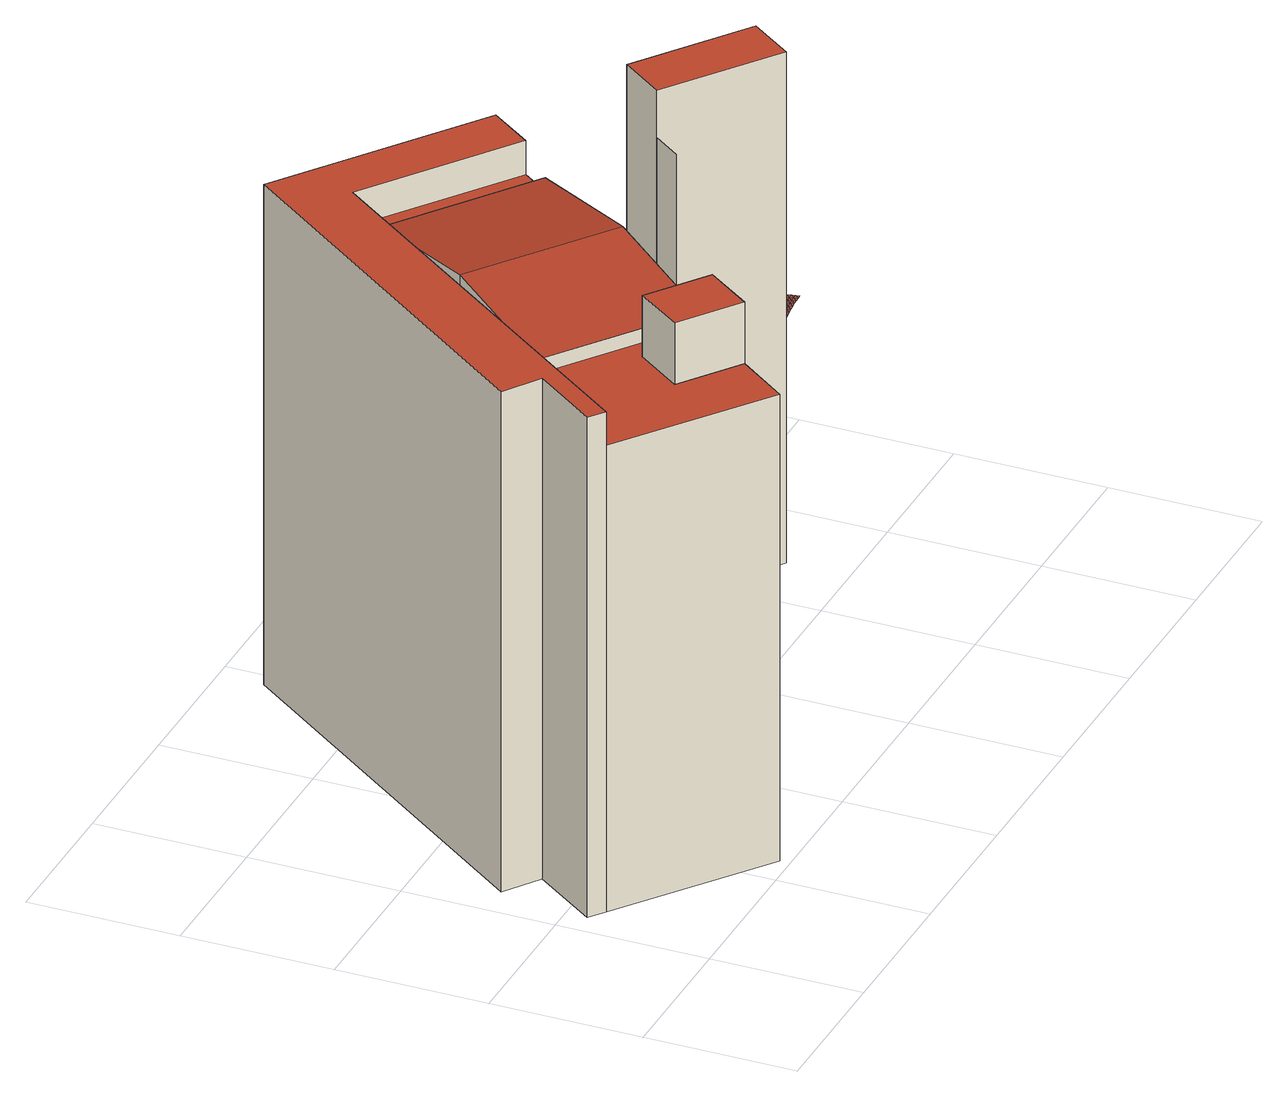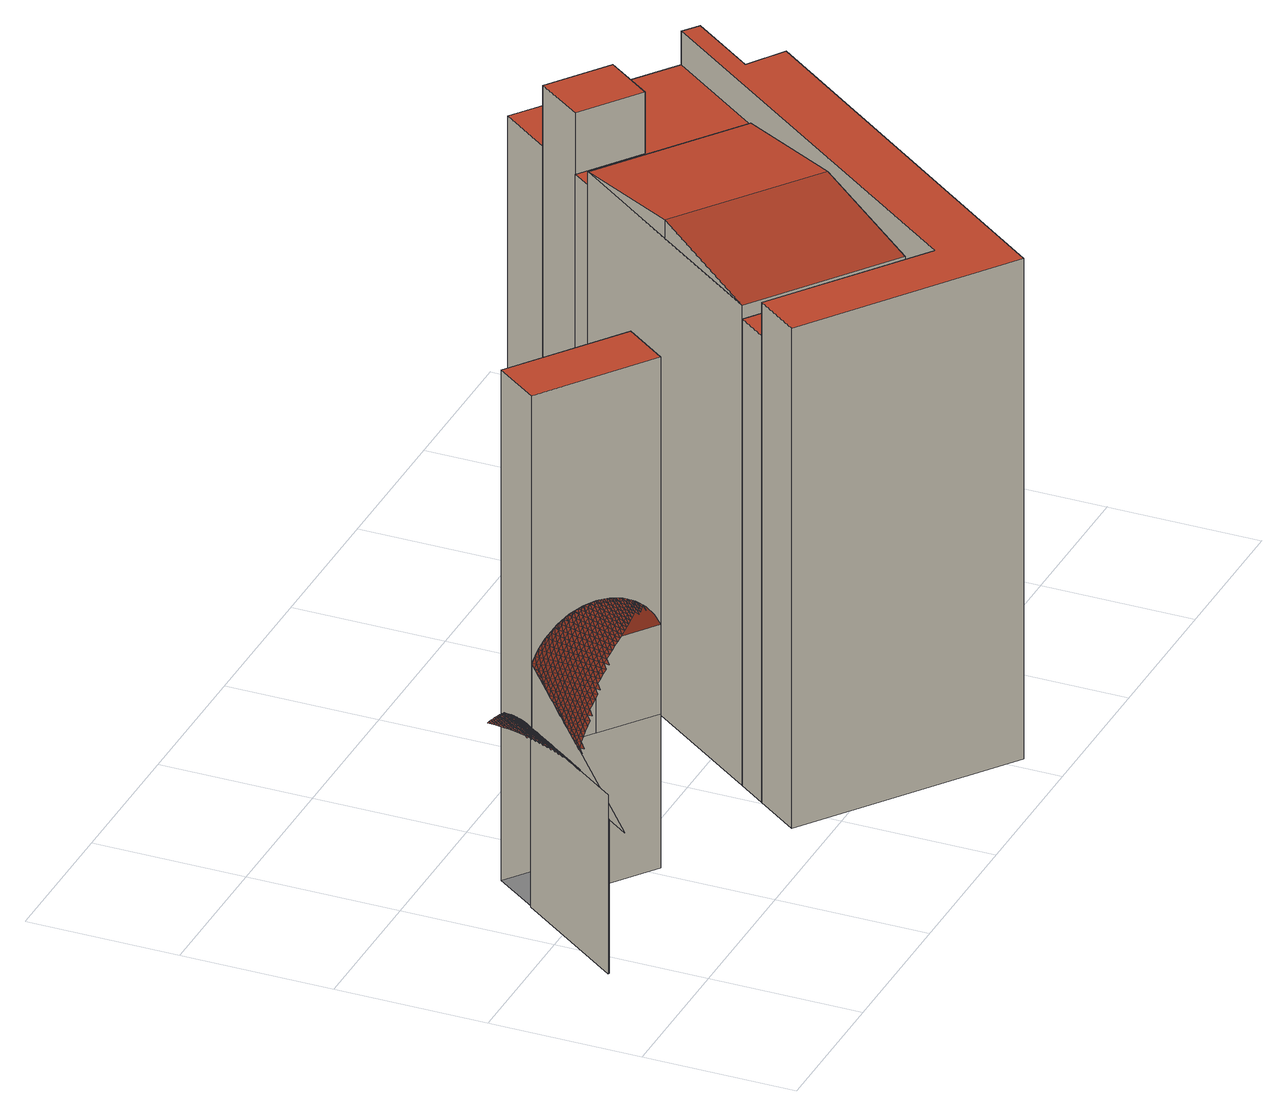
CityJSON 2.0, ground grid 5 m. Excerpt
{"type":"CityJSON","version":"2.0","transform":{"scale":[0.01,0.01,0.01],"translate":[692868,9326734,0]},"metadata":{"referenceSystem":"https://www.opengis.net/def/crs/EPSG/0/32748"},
"CityObjects":{
"building1":{"type":"Building","attributes":{"description":"103, created by Fairuz Akmal Pradana","name":"AC14-103","relativeToTerrain":"entirelyAboveTerrain","GrossPlannedArea":{"value":120,"uom":"m2"},"ConstructionMethod":"New Building","IsLandmarked":"NO","dateOfConstruction":"2025-01-01","measuredHeight":18.26,"class":"1000","function":"1000","usage":"1000","roofType":"1030","storeysAboveGround":2,"storeysBelowGround":0},"geometry":[{"type":"MultiSurface","lod":"2","boundaries":[[[0,1,2,3]],[[4,5,6,7]],[[1,8,9,2]],[[10,11,12,13]],[[14,5,15,16]],[[17,18,19,20,21]],[[22,21,20]],[[23,24,25,26]],[[27,17,28,29]],[[30,31,32,33]],[[19,22,20]],[[34,0,3,35]],[[18,34,36,37]],[[38,4,7,39]],[[5,14,40,6]],[[4,27,41,42]],[[8,10,13,9]],[[11,23,26,12]],[[23,38,39,43]],[[5,4,42,15]],[[30,17,21,44]],[[24,34,35,25]],[[31,18,37,32]],[[14,27,29,40]],[[18,31,45,19]],[[34,24,46,36]],[[17,30,33,28]],[[27,14,16,41]],[[31,30,44,47,45]],[[48,45,47]],[[44,48,47]],[[24,23,43,46]],[[48,22,19,45]],[[35,3,2,9,13,12,26,25]],[[32,37,36,46,43,39,7,6,40,29,28,33]],[[44,21,20,19,45,47]],[[15,42,41,16]],[[22,48,44,21]],[[17,30,31,18]],[[0,34,24,23,11,10,8,1]],[[18,31,30,17,27,14,5,4,38,23,24,34]],[[4,5,14,27]]],"semantics":{"surfaces":[{"type":"WallSurface","name":"Outer Wall 1"},{"type":"WallSurface","name":"Outer Wall 2"},{"type":"WallSurface","name":"Outer Wall 3"},{"type":"WallSurface","name":"Outer Wall 4"},{"type":"WallSurface","name":"Outer Wall 5"},{"type":"WallSurface","name":"Outer Wall 6"},{"type":"WallSurface","name":"Outer Wall 7"},{"type":"WallSurface","name":"Outer Wall 8"},{"type":"RoofSurface","name":"Roof 1"},{"type":"RoofSurface","name":"Roof 2"},{"type":"RoofSurface","name":"Roof 3"},{"type":"RoofSurface","name":"Roof 4"},{"type":"RoofSurface","name":"Roof 5"},{"type":"GroundSurface","description":"Bodenplatte","name":"Base Surface"}],"values":[0,0,1,1,1,2,2,2,2,2,3,3,3,3,3,3,4,4,4,4,5,5,5,5,6,6,6,6,7,7,7,7,8,9,10,11,11,12,13,13,13,13]}}]},
"building2":{"type":"Building","attributes":{"description":"109, created by Fairuz Akmal Pradana","name":"AC14-109","relativeToTerrain":"entirelyAboveTerrain","GrossPlannedArea":{"value":120,"uom":"m2"},"ConstructionMethod":"New Building","IsLandmarked":"NO","dateOfConstruction":"2025-01-01","measuredHeight":18.27,"class":"1000","function":"1000","usage":"1000","roofType":"1030","storeysAboveGround":2,"storeysBelowGround":0},"geometry":[{"type":"MultiSurface","lod":"2","boundaries":[[[49,50,51,52]],[[53,49,54,55]],[[49,56,57,54]],[[56,49,52,58]],[[59,60,61]],[[62,63,61]],[[63,62,64]],[[64,65,63]],[[65,64,66]],[[67,64,62]],[[68,66,64]],[[66,68,69]],[[64,67,68]],[[70,55,54,57]],[[53,71,56,49]],[[69,68,72]],[[72,73,69]],[[74,75,76,77]],[[73,72,78]],[[73,78,79]],[[80,68,67]],[[81,72,68]],[[82,78,72]],[[83,79,78]],[[79,83,84]],[[68,80,81]],[[72,81,82]],[[78,82,83]],[[84,83,85]],[[85,83,86]],[[85,86,87]],[[88,82,81]],[[89,83,82]],[[90,87,86]],[[91,86,83]],[[87,90,92]],[[81,93,88]],[[82,88,89]],[[83,89,91]],[[86,91,90]],[[92,94,95]],[[92,90,94]],[[96,95,94]],[[97,89,88]],[[98,94,90]],[[99,91,89]],[[100,90,91]],[[95,96,101]],[[102,103,101]],[[94,98,96]],[[89,97,99]],[[90,100,98]],[[91,99,100]],[[103,102,104]],[[101,96,102]],[[105,104,102]],[[106,102,96]],[[104,105,107]],[[108,96,98]],[[109,99,97]],[[110,98,100]],[[111,100,99]],[[107,112,113]],[[102,106,105]],[[107,105,112]],[[96,108,106]],[[98,110,108]],[[99,109,111]],[[100,111,110]],[[114,113,112]],[[115,112,105]],[[113,114,116]],[[117,105,106]],[[118,106,108]],[[75,74,119,120,121,122,123,124,125,103,84,65,126,127]],[[53,71,128,77,76]],[[71,53,55,70]],[[129,125,116]],[[130,108,110]],[[131,111,109]],[[132,110,111]],[[112,115,114]],[[125,129,133]],[[116,114,129]],[[105,117,115]],[[106,118,117]],[[108,130,118]],[[110,132,130]],[[111,131,132]],[[134,133,129]],[[135,129,114]],[[133,134,136]],[[137,114,115]],[[138,115,117]],[[136,139,140]],[[129,135,134]],[[136,134,139]],[[141,117,118]],[[142,118,130]],[[114,137,135]],[[143,130,132]],[[144,132,131]],[[115,138,137]],[[145,140,139]],[[117,141,138]],[[118,142,141]],[[130,143,142]],[[132,144,143]],[[146,139,134]],[[140,145,147]],[[148,134,135]],[[139,146,145]],[[149,135,137]],[[134,148,146]],[[150,137,138]],[[151,138,141]],[[135,149,148]],[[152,141,142]],[[153,142,143]],[[154,124,155]],[[156,143,144]],[[147,157,155]],[[157,147,145]],[[137,150,149]],[[138,151,150]],[[124,154,158]],[[141,152,151]],[[159,145,146]],[[155,157,154]],[[142,153,152]],[[143,156,153]],[[160,146,148]],[[145,159,157]],[[161,148,149]],[[146,160,159]],[[162,158,154]],[[163,149,150]],[[158,162,164]],[[165,150,151]],[[148,161,160]],[[166,151,152]],[[167,154,157]],[[168,152,153]],[[164,169,170]],[[149,163,161]],[[171,153,156]],[[164,162,169]],[[150,165,163]],[[154,167,162]],[[172,157,159]],[[151,166,165]],[[152,168,166]],[[153,171,168]],[[173,170,169]],[[174,159,160]],[[157,172,167]],[[170,173,123]],[[175,160,161]],[[176,169,162]],[[159,174,172]],[[177,161,163]],[[123,173,178]],[[169,176,173]],[[160,175,174]],[[179,163,165]],[[180,162,167]],[[181,165,166]],[[161,177,175]],[[182,166,168]],[[183,168,171]],[[162,180,176]],[[184,167,172]],[[163,179,177]],[[185,178,173]],[[178,185,186]],[[165,181,179]],[[166,182,181]],[[187,172,174]],[[186,188,189]],[[167,184,180]],[[119,74,77,128]],[[168,183,182]],[[190,173,176]],[[186,185,188]],[[191,174,175]],[[172,187,184]],[[173,190,185]],[[192,175,177]],[[193,189,188]],[[194,176,180]],[[174,191,187]],[[195,177,179]],[[196,179,181]],[[189,193,197]],[[175,192,191]],[[176,194,190]],[[198,188,185]],[[199,181,182]],[[200,180,184]],[[201,182,183]],[[177,195,192]],[[188,198,193]],[[179,196,195]],[[180,200,194]],[[202,184,187]],[[181,199,196]],[[203,185,190]],[[182,201,199]],[[204,187,191]],[[184,202,200]],[[197,205,122]],[[185,203,198]],[[205,197,193]],[[206,191,192]],[[207,190,194]],[[122,205,208]],[[208,209,210]],[[187,204,202]],[[211,192,195]],[[208,205,209]],[[190,207,203]],[[212,193,198]],[[191,206,204]],[[213,195,196]],[[214,194,200]],[[215,210,209]],[[193,212,205]],[[216,196,199]],[[192,211,206]],[[217,199,201]],[[194,214,207]],[[218,200,202]],[[210,215,219]],[[220,198,203]],[[195,213,211]],[[221,209,205]],[[196,216,213]],[[198,220,212]],[[209,221,215]],[[200,218,214]],[[222,202,204]],[[199,217,216]],[[223,203,207]],[[224,204,206]],[[202,222,218]],[[225,205,212]],[[226,219,215]],[[203,223,220]],[[227,206,211]],[[219,226,121]],[[205,225,221]],[[228,207,214]],[[204,224,222]],[[229,211,213]],[[121,226,230]],[[207,228,223]],[[231,212,220]],[[206,227,224]],[[232,215,221]],[[233,213,216]],[[234,214,218]],[[235,216,217]],[[215,232,226]],[[212,231,225]],[[211,229,227]],[[214,234,228]],[[236,218,222]],[[213,233,229]],[[237,230,226]],[[238,220,223]],[[239,221,225]],[[216,235,233]],[[230,237,240]],[[220,238,231]],[[241,222,224]],[[218,236,234]],[[221,239,232]],[[242,223,228]],[[243,224,227]],[[244,226,232]],[[222,241,236]],[[245,225,231]],[[226,244,237]],[[223,242,238]],[[246,227,229]],[[225,245,239]],[[247,228,234]],[[248,240,237]],[[224,243,241]],[[240,248,249]],[[250,229,233]],[[251,233,235]],[[228,247,242]],[[227,246,243]],[[252,232,239]],[[253,231,238]],[[254,234,236]],[[232,252,244]],[[229,250,246]],[[231,253,245]],[[249,255,120]],[[256,237,244]],[[234,254,247]],[[233,251,250]],[[257,236,241]],[[237,256,248]],[[258,238,242]],[[255,249,248]],[[120,255,259]],[[260,239,245]],[[261,241,243]],[[238,258,253]],[[236,257,254]],[[239,260,252]],[[262,242,247]],[[263,243,246]],[[264,244,252]],[[241,261,257]],[[244,264,256]],[[265,245,253]],[[242,262,258]],[[266,246,250]],[[259,267,119]],[[268,248,256]],[[267,259,255]],[[248,268,255]],[[245,265,260]],[[269,247,254]],[[243,263,261]],[[270,250,251]],[[246,266,263]],[[247,269,262]],[[271,252,260]],[[272,253,258]],[[273,254,257]],[[252,271,264]],[[250,270,266]],[[253,272,265]],[[274,119,267]],[[275,256,264]],[[256,275,268]],[[254,273,269]],[[255,276,267]],[[277,257,261]],[[276,255,268]],[[278,258,262]],[[279,260,265]],[[280,261,263]],[[258,278,272]],[[260,279,271]],[[257,277,273]],[[281,262,269]],[[282,263,266]],[[283,264,271]],[[267,284,274]],[[261,280,277]],[[264,283,275]],[[285,265,272]],[[284,267,276]],[[286,268,275]],[[287,266,270]],[[262,281,278]],[[268,286,276]],[[265,285,279]],[[263,282,280]],[[274,284,288]],[[289,269,273]],[[266,287,282]],[[290,271,279]],[[269,289,281]],[[291,272,278]],[[292,273,277]],[[271,290,283]],[[293,288,284]],[[272,291,285]],[[294,275,283]],[[275,294,286]],[[276,295,284]],[[295,276,286]],[[273,292,289]],[[296,277,280]],[[297,278,281]],[[298,279,285]],[[299,280,282]],[[279,298,290]],[[278,297,291]],[[277,296,292]],[[284,300,293]],[[301,283,290]],[[302,281,289]],[[303,282,287]],[[283,301,294]],[[280,299,296]],[[300,284,295]],[[304,286,294]],[[286,304,295]],[[305,285,291]],[[281,302,297]],[[293,300,306]],[[285,305,298]],[[282,303,299]],[[307,289,292]],[[287,308,303]],[[309,290,298]],[[289,307,302]],[[310,291,297]],[[290,309,301]],[[311,292,296]],[[312,306,300]],[[313,294,301]],[[291,310,305]],[[295,314,300]],[[294,313,304]],[[314,295,304]],[[292,311,307]],[[315,296,299]],[[316,297,302]],[[317,298,305]],[[298,317,309]],[[318,299,303]],[[297,316,310]],[[296,315,311]],[[300,319,312]],[[320,301,309]],[[321,302,307]],[[301,320,313]],[[319,300,314]],[[299,318,315]],[[322,304,313]],[[304,322,314]],[[323,305,310]],[[302,321,316]],[[312,319,324]],[[305,323,317]],[[303,325,318]],[[326,307,311]],[[327,309,317]],[[307,326,321]],[[328,310,316]],[[309,327,320]],[[329,311,315]],[[330,324,319]],[[331,313,320]],[[314,332,319]],[[310,328,323]],[[313,331,322]],[[332,314,322]],[[311,329,326]],[[333,315,318]],[[334,316,321]],[[335,317,323]],[[317,335,327]],[[336,318,325]],[[319,337,330]],[[316,334,328]],[[315,333,329]],[[338,320,327]],[[320,338,331]],[[339,321,326]],[[337,319,332]],[[340,322,331]],[[322,340,332]],[[318,336,333]],[[341,323,328]],[[321,339,334]],[[330,337,342]],[[323,341,335]],[[343,326,329]],[[344,327,335]],[[326,343,339]],[[327,344,338]],[[345,328,334]],[[346,342,337]],[[347,329,333]],[[332,348,337]],[[349,331,338]],[[348,332,340]],[[331,349,340]],[[328,345,341]],[[329,347,343]],[[350,333,336]],[[351,334,339]],[[352,335,341]],[[337,353,346]],[[335,352,344]],[[334,351,345]],[[333,350,347]],[[354,338,344]],[[353,337,348]],[[338,354,349]],[[355,339,343]],[[340,356,348]],[[356,340,349]],[[357,341,345]],[[339,355,351]],[[341,357,352]],[[358,343,347]],[[359,344,352]],[[344,359,354]],[[343,358,355]],[[360,345,351]],[[348,361,353]],[[362,347,350]],[[363,349,354]],[[361,348,356]],[[349,363,356]],[[345,360,357]],[[353,361,364]],[[347,362,358]],[[365,351,355]],[[366,352,357]],[[352,366,359]],[[351,365,360]],[[367,364,361]],[[368,354,359]],[[354,368,363]],[[356,369,361]],[[369,356,363]],[[370,355,358]],[[371,357,360]],[[355,370,365]],[[357,371,366]],[[372,358,362]],[[373,359,366]],[[359,373,368]],[[374,360,365]],[[361,375,367]],[[358,372,370]],[[376,363,368]],[[375,361,369]],[[363,376,369]],[[360,374,371]],[[367,375,377]],[[362,378,372]],[[379,365,370]],[[380,366,371]],[[366,380,373]],[[365,379,374]],[[381,368,373]],[[382,377,375]],[[368,381,376]],[[369,383,375]],[[383,369,376]],[[384,370,372]],[[385,371,374]],[[370,384,379]],[[371,385,380]],[[386,373,380]],[[375,387,382]],[[373,386,381]],[[388,374,379]],[[372,389,384]],[[390,376,381]],[[387,375,383]],[[376,390,383]],[[374,388,385]],[[382,387,391]],[[392,380,385]],[[393,379,384]],[[380,392,386]],[[379,393,388]],[[394,381,386]],[[395,391,387]],[[381,394,390]],[[383,396,387]],[[396,383,390]],[[397,384,389]],[[398,385,388]],[[384,397,393]],[[385,398,392]],[[399,386,392]],[[387,400,395]],[[386,399,394]],[[401,388,393]],[[402,390,394]],[[400,387,396]],[[390,402,396]],[[388,401,398]],[[395,400,403]],[[404,392,398]],[[405,393,397]],[[392,404,399]],[[393,405,401]],[[406,394,399]],[[407,403,400]],[[394,406,402]],[[396,408,400]],[[408,396,402]],[[409,398,401]],[[398,409,404]],[[400,410,407]],[[411,399,404]],[[399,411,406]],[[412,401,405]],[[410,400,408]],[[413,402,406]],[[402,413,408]],[[401,412,409]],[[407,410,414]],[[415,404,409]],[[404,415,411]],[[416,406,411]],[[417,414,410]],[[406,416,413]],[[408,418,410]],[[418,408,413]],[[419,409,412]],[[409,419,415]],[[410,420,417]],[[421,411,415]],[[411,421,416]],[[420,410,418]],[[422,413,416]],[[413,422,418]],[[412,423,419]],[[424,415,419]],[[415,424,421]],[[425,416,421]],[[416,425,422]],[[418,426,420]],[[426,418,422]],[[419,427,424]],[[428,421,424]],[[421,428,425]],[[429,420,426]],[[430,422,425]],[[422,430,426]],[[431,424,427]],[[424,431,428]],[[426,432,429]],[[433,425,428]],[[425,433,430]],[[432,426,430]],[[71,434,435,128]],[[429,432,436]],[[437,428,431]],[[428,437,433]],[[438,436,432]],[[439,430,433]],[[430,439,432]],[[432,440,438]],[[441,433,437]],[[433,441,439]],[[440,432,439]],[[438,440,442]],[[443,119,128,435]],[[444,442,440]],[[445,439,441]],[[439,445,440]],[[440,446,444]],[[446,440,445]],[[444,446,447]],[[448,447,446]],[[445,449,446]],[[446,450,448]]],"semantics":{"surfaces":[{"type":"WallSurface","name":"Outer Wall 9"},{"type":"WallSurface","name":"Outer Wall 7"},{"type":"WallSurface","name":"Outer Wall 2"},{"type":"WallSurface","name":"Outer Wall 6"},{"type":"RoofSurface","name":"Roof 80"},{"type":"RoofSurface","name":"Roof 30"},{"type":"RoofSurface","name":"Roof 69"},{"type":"RoofSurface","name":"Roof 60"},{"type":"GroundSurface","description":"Bodenplatte","name":"Base Surface"},{"type":"WallSurface","name":"Outer Wall 1"},{"type":"RoofSurface","name":"Roof 70"},{"type":"RoofSurface","name":"Roof 104"},{"type":"RoofSurface","name":"Roof 56"},{"type":"RoofSurface","name":"Roof 29"},{"type":"RoofSurface","name":"Roof 99"},{"type":"RoofSurface","name":"Roof 39"},{"type":"RoofSurface","name":"Roof 65"},{"type":"RoofSurface","name":"Roof 79"},{"type":"RoofSurface","name":"Roof 78"},{"type":"RoofSurface","name":"Roof 68"},{"type":"RoofSurface","name":"Roof 14"},{"type":"RoofSurface","name":"Roof 89"},{"type":"RoofSurface","name":"Roof 61"},{"type":"RoofSurface","name":"Roof 103"},{"type":"RoofSurface","name":"Roof 45"},{"type":"RoofSurface","name":"Roof 13"},{"type":"RoofSurface","name":"Roof 37"},{"type":"RoofSurface","name":"Roof 38"},{"type":"RoofSurface","name":"Roof 10"},{"type":"RoofSurface","name":"Roof 12"},{"type":"RoofSurface","name":"Roof 44"},{"type":"RoofSurface","name":"Roof 77"},{"type":"RoofSurface","name":"Roof 28"},{"type":"RoofSurface","name":"Roof 58"},{"type":"RoofSurface","name":"Roof 75"},{"type":"RoofSurface","name":"Roof 20"},{"type":"RoofSurface","name":"Roof 73"},{"type":"RoofSurface","name":"Roof 36"},{"type":"RoofSurface","name":"Roof 9"},{"type":"RoofSurface","name":"Roof 3"},{"type":"RoofSurface","name":"Roof 50"},{"type":"RoofSurface","name":"Roof 83"},{"type":"RoofSurface","name":"Roof 17"},{"type":"RoofSurface","name":"Roof 8"},{"type":"RoofSurface","name":"Roof 97"},{"type":"RoofSurface","name":"Roof 87"},{"type":"RoofSurface","name":"Roof 16"},{"type":"RoofSurface","name":"Roof 25"},{"type":"RoofSurface","name":"Roof 86"},{"type":"RoofSurface","name":"Roof 95"},{"type":"RoofSurface","name":"Roof 53"},{"type":"RoofSurface","name":"Roof 59"},{"type":"RoofSurface","name":"Roof 51"},{"type":"RoofSurface","name":"Roof 102"},{"type":"WallSurface","name":"Outer Wall 8"},{"type":"WallSurface","name":"Outer Wall 4"}],"values":[0,1,2,3,4,4,4,4,5,4,4,6,4,7,8,6,6,9,10,11,4,6,6,6,6,12,6,6,13,14,15,6,16,17,16,15,6,16,16,14,17,17,15,16,15,16,14,18,13,15,16,18,14,19,20,19,15,19,15,16,18,14,19,20,19,15,18,14,13,19,19,19,20,15,21,2,3,22,18,14,13,19,23,24,20,20,18,18,13,24,24,25,19,20,25,24,25,20,22,24,18,13,19,25,20,20,22,18,25,25,24,25,24,25,24,20,24,22,22,26,13,27,28,24,24,29,20,28,28,22,22,28,28,24,28,29,24,29,24,27,22,28,22,29,24,22,29,24,29,28,24,22,22,30,28,28,31,27,30,28,24,32,30,28,24,30,33,27,34,22,30,31,24,32,35,33,33,36,35,30,2,34,30,35,36,31,35,23,35,30,36,23,33,35,36,30,35,33,30,34,23,35,23,30,31,33,35,33,31,30,32,35,37,36,32,38,39,31,23,38,35,35,31,23,30,39,37,33,36,33,32,30,40,35,23,38,23,35,40,30,31,33,35,31,30,37,40,35,36,37,38,32,31,23,41,35,37,31,40,23,32,33,40,38,36,32,30,23,41,35,38,23,42,37,31,32,40,35,31,41,30,38,42,35,31,38,32,42,31,42,23,23,35,31,43,37,32,42,31,38,44,42,32,23,30,42,37,45,46,40,31,37,32,40,35,31,42,30,42,38,37,31,47,42,48,48,40,32,31,23,31,35,41,37,32,42,31,38,49,42,50,32,47,32,48,37,40,31,37,42,32,35,31,42,49,32,42,38,47,50,31,37,48,40,31,49,32,31,42,35,38,32,42,49,38,42,50,47,48,35,32,37,40,31,42,38,32,49,42,35,31,50,32,47,48,48,38,37,49,40,30,35,31,42,35,38,42,32,49,50,40,47,48,48,35,32,37,40,42,30,38,32,49,42,51,50,47,32,48,48,40,37,49,40,30,35,42,51,38,42,32,49,50,47,40,48,48,35,32,37,40,42,30,49,38,32,42,50,37,47,48,48,32,40,37,52,39,35,42,51,42,38,52,32,47,50,48,48,40,35,32,37,39,52,42,38,32,42,47,50,37,48,48,40,37,39,35,42,42,51,38,47,32,50,48,48,40,47,35,37,53,42,38,47,42,50,48,48,37,40,38,39,35,42,42,38,47,51,50,48,48,40,47,35,38,53,42,38,42,47,50,48,48,51,40,38,39,42,47,42,38,51,50,48,48,40,47,53,38,42,40,42,47,50,47,48,37,40,38,53,42,47,42,40,50,47,48,40,47,53,38,42,40,42,49,50,47,48,40,53,49,42,50,40,47,50,48,39,49,53,42,50,49,50,47,48,39,53,49,42,50,47,50,48,39,42,42,50,50,47,48,42,42,50,47,50,48,42,42,47,50,50,48,54,47,42,50,47,48,48,47,50,48,48,47,55,47,48,47,47,47,47,47,47,47]}}]},
"building3":{"type":"Building","attributes":{"description":"73, created by Fairuz Akmal Pradana","name":"AC14-73","relativeToTerrain":"entirelyAboveTerrain","GrossPlannedArea":{"value":120,"uom":"m2"},"ConstructionMethod":"New Building","IsLandmarked":"NO","dateOfConstruction":"2025-01-01","measuredHeight":18.37,"class":"1000","function":"1000","usage":"1000","roofType":"1030","storeysAboveGround":2,"storeysBelowGround":0},"geometry":[{"type":"MultiSurface","lod":"2","boundaries":[[[451,452,453]],[[454,453,452]],[[453,454,455]],[[453,455,456]],[[455,454,457]],[[458,457,454]],[[459,456,455]],[[456,459,460]],[[460,459,461]],[[457,458,462]],[[461,463,464]],[[465,455,457]],[[461,459,463]],[[458,466,462]],[[455,465,459]],[[467,457,462]],[[468,462,466]],[[469,464,463]],[[457,467,465]],[[464,469,470]],[[471,463,459]],[[462,468,467]],[[470,472,473]],[[463,471,469]],[[470,469,472]],[[474,459,465]],[[467,468,475]],[[459,474,471]],[[476,473,472]],[[477,465,467]],[[473,476,478]],[[468,479,475]],[[480,472,469]],[[465,477,474]],[[481,467,475]],[[478,476,482]],[[483,469,471]],[[472,480,476]],[[484,475,479]],[[467,481,477]],[[469,483,480]],[[485,471,474]],[[475,484,481]],[[482,486,487]],[[471,485,483]],[[486,482,476]],[[488,474,477]],[[487,489,490]],[[491,476,480]],[[481,484,492]],[[474,488,485]],[[487,486,489]],[[493,477,481]],[[494,480,483]],[[476,491,486]],[[484,495,492]],[[477,493,488]],[[480,494,491]],[[496,483,485]],[[497,481,492]],[[498,490,489]],[[490,498,499]],[[481,497,493]],[[483,496,494]],[[500,489,486]],[[501,485,488]],[[492,495,497]],[[499,498,502]],[[503,486,491]],[[489,500,498]],[[485,501,496]],[[504,488,493]],[[505,491,494]],[[486,503,500]],[[497,495,506]],[[488,504,501]],[[507,506,495]],[[491,505,503]],[[508,493,497]],[[509,494,496]],[[510,502,498]],[[493,508,504]],[[494,509,505]],[[511,498,500]],[[502,510,512]],[[513,496,501]],[[514,497,506]],[[506,507,515]],[[516,500,503]],[[498,511,510]],[[496,513,509]],[[497,514,508]],[[507,517,515]],[[518,501,504]],[[500,516,511]],[[519,503,505]],[[520,506,515]],[[501,518,513]],[[506,520,514]],[[521,515,517]],[[522,504,508]],[[503,519,516]],[[523,505,509]],[[524,512,510]],[[504,522,518]],[[515,521,520]],[[505,523,519]],[[525,510,511]],[[512,524,526]],[[527,509,513]],[[528,508,514]],[[529,511,516]],[[510,525,524]],[[508,528,522]],[[509,527,523]],[[530,513,518]],[[520,521,531]],[[532,514,520]],[[533,516,519]],[[511,529,525]],[[513,530,527]],[[514,532,528]],[[521,534,531]],[[535,518,522]],[[516,533,529]],[[536,519,523]],[[537,526,524]],[[538,520,531]],[[518,535,530]],[[539,531,534]],[[519,536,533]],[[540,524,525]],[[520,538,532]],[[541,522,528]],[[526,537,542]],[[543,523,527]],[[531,539,538]],[[522,541,535]],[[544,525,529]],[[524,540,537]],[[523,543,536]],[[545,527,530]],[[546,528,532]],[[547,529,533]],[[525,544,540]],[[527,545,543]],[[528,546,541]],[[538,539,548]],[[549,530,535]],[[529,547,544]],[[550,533,536]],[[551,532,538]],[[552,542,537]],[[530,549,545]],[[553,548,539]],[[532,551,546]],[[554,535,541]],[[533,550,547]],[[555,537,540]],[[556,536,543]],[[542,552,557]],[[558,538,548]],[[535,554,549]],[[559,540,544]],[[548,553,560]],[[536,556,550]],[[537,555,552]],[[561,543,545]],[[538,558,551]],[[562,541,546]],[[563,544,547]],[[540,559,555]],[[541,562,554]],[[543,561,556]],[[564,548,560]],[[565,545,549]],[[566,546,551]],[[548,564,558]],[[544,563,559]],[[567,547,550]],[[568,560,553]],[[569,557,552]],[[545,565,561]],[[546,566,562]],[[570,549,554]],[[547,567,563]],[[571,552,555]],[[572,550,556]],[[557,569,573]],[[560,568,564]],[[574,551,558]],[[549,570,565]],[[551,574,566]],[[575,554,562]],[[576,555,559]],[[550,572,567]],[[552,571,569]],[[577,556,561]],[[578,558,564]],[[564,568,579]],[[554,575,570]],[[580,559,563]],[[555,576,571]],[[556,577,572]],[[581,561,565]],[[558,578,574]],[[582,562,566]],[[568,583,579]],[[584,563,567]],[[559,580,576]],[[585,573,569]],[[562,582,575]],[[561,581,577]],[[586,564,579]],[[587,565,570]],[[588,566,574]],[[564,586,578]],[[563,584,580]],[[589,579,583]],[[590,567,572]],[[591,569,571]],[[573,585,592]],[[565,587,581]],[[566,588,582]],[[593,570,575]],[[579,589,586]],[[567,590,584]],[[594,571,576]],[[569,591,585]],[[595,572,577]],[[596,574,578]],[[570,593,587]],[[574,596,588]],[[597,576,580]],[[571,594,591]],[[572,595,590]],[[598,575,582]],[[599,577,581]],[[586,589,600]],[[601,578,586]],[[575,598,593]],[[602,580,584]],[[576,597,594]],[[603,592,585]],[[577,599,595]],[[604,581,587]],[[578,601,596]],[[605,582,588]],[[589,606,600]],[[580,602,597]],[[607,584,590]],[[608,585,591]],[[592,603,609]],[[582,605,598]],[[581,604,599]],[[610,586,600]],[[611,587,593]],[[612,588,596]],[[613,600,606]],[[586,610,601]],[[584,607,602]],[[614,591,594]],[[615,590,595]],[[585,608,603]],[[587,611,604]],[[588,612,605]],[[600,613,610]],[[616,593,598]],[[617,594,597]],[[590,615,607]],[[591,614,608]],[[618,595,599]],[[619,596,601]],[[593,616,611]],[[620,597,602]],[[596,619,612]],[[594,617,614]],[[595,618,615]],[[621,598,605]],[[622,609,603]],[[623,599,604]],[[610,613,624]],[[625,601,610]],[[598,621,616]],[[626,602,607]],[[597,620,617]],[[627,603,608]],[[609,622,628]],[[599,623,618]],[[629,624,613]],[[630,604,611]],[[601,625,619]],[[631,605,612]],[[602,626,620]],[[632,607,615]],[[633,608,614]],[[603,627,622]],[[605,631,621]],[[604,630,623]],[[634,610,624]],[[635,611,616]],[[624,629,636]],[[637,612,619]],[[610,634,625]],[[607,632,626]],[[638,614,617]],[[639,615,618]],[[608,633,627]],[[629,640,636]],[[611,635,630]],[[612,637,631]],[[641,616,621]],[[642,624,636]],[[643,617,620]],[[615,639,632]],[[614,638,633]],[[644,618,623]],[[645,628,622]],[[646,619,625]],[[624,642,634]],[[647,636,640]],[[616,641,635]],[[648,620,626]],[[619,646,637]],[[617,643,638]],[[618,644,639]],[[649,621,631]],[[650,622,627]],[[628,645,651]],[[652,623,630]],[[636,647,642]],[[653,625,634]],[[621,649,641]],[[620,648,643]],[[654,626,632]],[[655,627,633]],[[623,652,644]],[[622,650,645]],[[625,653,646]],[[656,630,635]],[[657,631,637]],[[626,654,648]],[[658,632,639]],[[659,633,638]],[[627,655,650]],[[631,657,649]],[[660,634,642]],[[642,647,661]],[[630,656,652]],[[662,635,641]],[[663,637,646]],[[634,660,653]],[[632,658,654]],[[664,638,643]],[[665,639,644]],[[633,659,655]],[[647,666,661]],[[667,651,645]],[[635,662,656]],[[637,663,657]],[[668,642,661]],[[669,641,649]],[[670,643,648]],[[639,665,658]],[[638,664,659]],[[671,644,652]],[[672,645,650]],[[673,646,653]],[[651,667,674]],[[642,668,660]],[[675,661,666]],[[641,669,662]],[[646,673,663]],[[676,648,654]],[[643,670,664]],[[644,671,665]],[[677,649,657]],[[678,650,655]],[[645,672,667]],[[679,652,656]],[[661,675,668]],[[680,681,451,682]],[[683,653,660]],[[649,677,669]],[[684,654,658]],[[648,676,670]],[[685,655,659]],[[652,679,671]],[[650,678,672]],[[653,683,673]],[[686,656,662]],[[687,657,663]],[[668,675,688]],[[654,684,676]],[[689,658,665]],[[690,659,664]],[[655,685,678]],[[691,660,668]],[[657,687,677]],[[656,686,679]],[[692,662,669]],[[693,663,673]],[[660,691,683]],[[675,694,688]],[[658,689,684]],[[695,664,670]],[[696,665,671]],[[659,690,685]],[[662,692,686]],[[663,693,687]],[[697,668,688]],[[698,669,677]],[[699,670,676]],[[665,696,689]],[[664,695,690]],[[700,671,679]],[[701,673,683]],[[702,688,694]],[[668,697,691]],[[669,698,692]],[[688,702,697]],[[673,701,693]],[[703,676,684]],[[670,699,695]],[[704,677,687]],[[671,700,696]],[[705,679,686]],[[706,683,691]],[[677,704,698]],[[707,684,689]],[[676,703,699]],[[679,705,700]],[[683,706,701]],[[708,687,693]],[[709,686,692]],[[697,702,710]],[[684,707,703]],[[711,689,696]],[[712,691,697]],[[687,708,704]],[[686,709,705]],[[713,710,702]],[[714,692,698]],[[715,693,701]],[[691,712,706]],[[689,711,707]],[[716,696,700]],[[692,714,709]],[[693,715,708]],[[717,697,710]],[[718,698,704]],[[710,713,719]],[[696,716,711]],[[720,701,706]],[[721,700,705]],[[697,717,712]],[[713,722,719]],[[698,718,714]],[[701,720,715]],[[723,704,708]],[[700,721,716]],[[724,710,719]],[[725,705,709]],[[726,706,712]],[[710,724,717]],[[704,723,718]],[[727,719,722]],[[728,707,711]],[[705,725,721]],[[706,726,720]],[[729,708,715]],[[730,709,714]],[[719,727,724]],[[731,712,717]],[[732,711,716]],[[708,729,723]],[[709,730,725]],[[733,714,718]],[[712,731,726]],[[734,715,720]],[[735,716,721]],[[715,734,729]],[[724,727,736]],[[714,733,730]],[[737,717,724]],[[738,718,723]],[[739,720,726]],[[717,737,731]],[[740,721,725]],[[727,741,736]],[[718,738,733]],[[720,739,734]],[[742,723,729]],[[743,724,736]],[[744,725,730]],[[745,726,731]],[[746,736,741]],[[724,743,737]],[[723,742,738]],[[726,745,739]],[[747,729,734]],[[736,746,743]],[[748,730,733]],[[749,731,737]],[[729,747,742]],[[731,749,745]],[[750,733,738]],[[751,734,739]],[[743,746,752]],[[753,737,743]],[[734,751,747]],[[754,738,742]],[[755,739,745]],[[737,753,749]],[[739,755,751]],[[756,743,752]],[[757,742,747]],[[758,745,749]],[[743,756,753]],[[745,758,755]],[[759,747,751]],[[760,749,753]],[[749,760,758]],[[753,761,760]]],"semantics":{"surfaces":[{"type":"RoofSurface","name":"Roof 13"},{"type":"RoofSurface","name":"Roof 26"},{"type":"RoofSurface","name":"Roof 15"},{"type":"RoofSurface","name":"Roof 16"},{"type":"RoofSurface","name":"Roof 83"},{"type":"RoofSurface","name":"Roof 73"},{"type":"RoofSurface","name":"Roof 37"},{"type":"RoofSurface","name":"Roof 66"},{"type":"RoofSurface","name":"Roof 49"},{"type":"RoofSurface","name":"Roof 25"},{"type":"RoofSurface","name":"Roof 12"},{"type":"RoofSurface","name":"Roof 11"},{"type":"RoofSurface","name":"Roof 65"},{"type":"RoofSurface","name":"Roof 48"},{"type":"RoofSurface","name":"Roof 72"},{"type":"RoofSurface","name":"Roof 4"},{"type":"RoofSurface","name":"Roof 53"},{"type":"RoofSurface","name":"Roof 27"},{"type":"RoofSurface","name":"Roof 24"},{"type":"RoofSurface","name":"Roof 36"},{"type":"RoofSurface","name":"Roof 84"},{"type":"WallSurface","name":"Outer Wall 4"},{"type":"RoofSurface","name":"Roof 82"}],"values":[0,1,0,0,0,1,2,1,2,3,4,0,5,6,2,1,6,2,0,4,2,1,7,5,8,2,6,2,4,2,4,6,4,2,1,9,2,10,6,2,4,2,1,11,2,10,2,10,10,6,2,10,2,4,10,1,2,10,2,1,12,11,2,4,10,2,1,12,10,12,2,2,10,10,6,2,1,10,2,4,12,2,10,12,13,2,1,6,10,12,4,2,6,2,12,10,1,2,1,6,2,10,10,13,2,1,10,12,13,4,2,12,13,2,10,5,6,1,10,12,4,2,6,2,12,10,13,1,5,6,10,13,0,2,14,10,1,2,12,13,10,4,2,12,13,10,2,6,5,12,11,1,14,4,6,2,2,12,14,10,14,1,5,13,15,11,14,10,0,2,12,14,2,10,6,4,2,1,13,12,16,14,10,2,4,12,14,11,14,6,0,4,2,2,14,12,14,10,1,6,4,13,14,11,10,2,2,6,12,14,17,2,10,6,4,2,1,13,6,12,14,18,10,2,4,1,12,14,17,11,2,4,2,14,14,12,5,10,6,1,4,13,14,18,11,10,2,2,6,14,12,17,18,5,10,1,4,2,6,1,13,14,12,18,10,2,1,4,14,12,17,12,2,4,14,2,14,12,5,18,11,6,1,4,13,14,18,18,12,6,10,2,2,14,12,19,18,5,10,1,4,16,2,1,13,14,12,18,16,10,2,4,6,14,12,19,12,18,2,1,16,4,14,2,14,12,4,18,20,11,6,1,4,14,14,18,12,18,2,10,2,14,12,19,18,4,1,6,11,4,2,0,14,14,12,18,6,20,10,2,1,4,14,12,19,12,18,2,20,1,6,10,2,14,14,12,4,18,20,11,1,21,2,4,14,14,18,12,18,2,10,5,6,14,12,19,18,1,4,11,10,2,2,6,14,17,12,18,10,5,1,4,14,12,19,12,2,1,1,10,1,2,14,17,4,12,11,2,4,14,14,12,2,5,11,6,14,22,1,4,12,6,10,2,2,14,12,11,5,1,4,6,14,2,12,0,16,10,2,4,12,6,12,2,1,4,6,14,12,2,4,11,6,1,22,4,12,10,2,5,12,4,6,11,1,4,2,2,12,6,10,5,4,1,12,2,6,1,10,2,4,1,11,2,4,2,10,5,6,1,4,4,2,2,5,1,4,2,1,2,4,2,2,2]}}]}
},
"vertices":[
[1597,1380,0],[950,1854,0],[950,1854,1730],[1597,1380,1730],[735,202,0],[540,345,0],[540,345,1614],[735,202,1614],[115,723,0],[115,723,1730],[235,643,0],[80,430,0],[80,430,1730],[235,643,1730],[651,497,0],[540,345,1826],[651,497,1826],[889,413,0],[1425,1146,0],[1425,1146,1661],[1157,779,1661],[889,413,1661],[1157,779,1724],[132,391,0],[1011,1591,0],[1011,1591,1730],[132,391,1730],[846,354,0],[889,413,1614],[846,354,1614],[435,746,0],[971,1478,0],[971,1478,1614],[435,746,1614],[1493,1238,0],[1493,1238,1730],[1493,1238,1614],[1425,1146,1614],[611,34,0],[611,34,1614],[651,497,1614],[846,354,1826],[735,202,1826],[132,391,1614],[435,746,1661],[971,1478,1661],[1011,1591,1614],[703,1112,1661],[703,1112,1724],
[1859,971,0],[1791,878,0],[1791,878,1605],[1859,971,1605],[1963,1113,0],[1859,971,1767],[1963,1113,1767],[2219,707,0],[2219,707,1767],[2219,707,1605],[2012,1078,927],[2021,1091,916],[2014,1076,929],[2027,1080,930],[2027,1066,942],[2033,1068,942],[2035,1061,950],[2036,1060,951],[2042,1084,930],[2047,1072,942],[2041,1056,954],[2323,850,1767],[2323,850,0],[2052,1059,954],[2055,1046,964],[2143,981,841],[1963,1113,841],[1963,1113,533],[2143,981,533],[2057,1046,964],[2057,1045,965],[2057,1088,930],[2062,1075,942],[2067,1062,953],[2071,1049,963],[2069,1036,973],[2070,1035,973],[2075,1036,972],[2077,1030,976],[2077,1078,941],[2082,1065,951],[2090,1038,970],[2086,1052,961],[2087,1023,980],[2072,1091,930],[2094,1024,979],[2095,1016,983],[2108,1026,976],[2092,1081,940],[2105,1040,968],[2097,1067,950],[2101,1054,959],[2103,1011,986],[2112,1012,984],[2105,1009,987],[2113,1004,988],[2126,1013,980],[2123,1027,973],[2121,998,989],[2120,1041,965],[2108,1083,938],[2116,1055,957],[2112,1069,948],[2129,998,987],[2130,991,990],[2144,999,983],[2142,1014,976],[2139,985,991],[2139,1028,970],[2136,1042,962],[2323,850,841],[2305,863,883],[2281,880,920],[2252,902,950],[2218,927,973],[2181,954,987],[2143,981,991],[2005,1082,920],[1981,1100,883],[2323,850,533],[2146,985,989],[2132,1057,954],[2124,1084,937],[2128,1071,946],[2147,979,991],[2161,985,984],[2159,999,978],[2159,970,989],[2157,1014,972],[2154,1029,966],[2162,970,988],[2162,968,989],[2151,1043,959],[2148,1057,951],[2144,1071,943],[2140,1085,934],[2177,970,983],[2176,984,978],[2178,956,987],[2174,999,973],[2172,1014,967],[2170,1028,961],[2167,1043,954],[2163,1057,947],[2160,1072,939],[2192,954,980],[2179,955,987],[2156,1086,931],[2192,968,976],[2192,946,982],[2191,983,972],[2189,998,967],[2187,1013,962],[2207,952,973],[2185,1028,956],[2203,938,979],[2182,1043,950],[2179,1057,943],[2207,967,969],[2176,1072,936],[2207,938,976],[2207,935,977],[2172,1086,928],[2206,982,965],[2221,936,968],[2205,997,960],[2203,1012,955],[2222,950,965],[2201,1027,950],[2221,925,971],[2198,1042,944],[2221,965,961],[2195,1056,938],[2192,1071,931],[2188,1086,924],[2221,980,957],[2236,933,959],[2228,920,966],[2220,995,953],[2235,918,962],[2234,915,962],[2236,948,956],[2218,1010,948],[2216,1025,943],[2248,915,951],[2236,963,952],[2214,1040,938],[2211,1055,932],[2247,905,953],[2249,930,948],[2208,1070,926],[2235,978,949],[2204,1085,920],[2234,993,945],[2250,945,946],[2233,1008,941],[2262,912,939],[2231,1023,936],[2250,960,943],[2257,898,945],[2260,897,942],[2260,896,942],[2229,1039,931],[2263,926,937],[2226,1054,926],[2250,975,940],[2273,893,929],[2223,1069,920],[2220,1084,914],[2249,990,936],[2272,887,930],[2264,941,935],[2275,907,927],[2248,1006,933],[2264,956,933],[2246,1021,929],[2276,922,925],[2285,888,915],[2244,1037,924],[2264,972,930],[2242,1052,919],[2284,879,916],[2277,938,923],[2287,903,913],[2239,1067,914],[2263,988,927],[2236,1082,909],[2262,1003,924],[2297,883,899],[2278,953,921],[2289,918,912],[2294,871,900],[2261,1019,920],[2278,969,919],[2259,1034,916],[2299,898,899],[2290,933,911],[2257,1050,912],[2277,984,917],[2308,878,883],[2305,863,884],[2255,1065,907],[2252,1080,902],[2301,914,898],[2291,949,910],[2277,1000,914],[2318,872,864],[2310,893,883],[2275,1016,911],[2291,965,908],[2314,856,862],[2302,929,898],[2274,1032,908],[2291,981,906],[2272,1047,904],[2312,909,883],[2303,945,897],[2270,1063,900],[2327,866,846],[2321,888,866],[2290,997,904],[2267,1078,895],[2314,925,884],[2304,961,896],[2290,1013,901],[2333,862,832],[2323,904,868],[2330,883,849],[2288,1029,899],[2304,977,895],[2315,941,884],[2286,1045,895],[2304,993,893],[2285,1060,892],[2325,920,869],[2338,879,832],[2316,957,883],[2333,900,852],[2282,1076,888],[2336,867,829],[2303,1009,891],[2327,937,870],[2317,973,883],[2302,1026,889],[2343,877,822],[2335,916,854],[2342,895,836],[2301,1041,886],[2317,990,882],[2328,953,870],[2299,1057,883],[2350,892,820],[2337,933,855],[2316,1006,880],[2297,1073,880],[2345,912,838],[2329,970,870],[2348,883,818],[2316,1022,878],[2295,1089,876],[2339,949,856],[2329,986,870],[2315,1038,876],[2353,891,813],[2347,929,841],[2354,909,823],[2313,1054,874],[2329,1002,869],[2340,966,857],[2311,1070,871],[2362,905,807],[2349,945,842],[2329,1019,868],[2357,925,825],[2341,982,857],[2360,900,806],[2309,1086,868],[2328,1035,866],[2351,962,843],[2341,999,857],[2327,1051,864],[2363,905,803],[2359,942,828],[2365,922,810],[2326,1067,862],[2342,1015,856],[2352,979,844],[2324,1083,859],[2373,919,795],[2361,958,829],[2341,1032,855],[2368,938,813],[2353,995,844],[2372,917,794],[2340,1048,854],[2363,975,830],[2354,1012,844],[2374,919,793],[2339,1064,852],[2377,935,798],[2371,955,815],[2338,1080,850],[2354,1028,844],[2364,992,831],[2384,933,783],[2373,972,817],[2353,1045,843],[2380,952,800],[2365,1008,832],[2353,1061,842],[2375,988,818],[2366,1025,832],[2388,949,785],[2352,1077,840],[2383,968,802],[2385,934,782],[2366,1041,831],[2376,1005,819],[2394,947,773],[2385,985,804],[2392,965,788],[2365,1058,831],[2377,1021,819],[2365,1074,830],[2387,1001,806],[2378,1038,820],[2400,963,773],[2394,982,790],[2397,951,771],[2364,1090,828],[2378,1054,820],[2388,1018,807],[2397,998,792],[2405,961,763],[2403,979,775],[2378,1071,819],[2389,1035,807],[2399,1015,793],[2411,976,761],[2390,1051,808],[2377,1087,818],[2406,995,778],[2409,967,759],[2400,1031,794],[2390,1068,807],[2409,1012,780],[2415,975,753],[2415,993,763],[2390,1084,807],[2401,1048,795],[2410,1028,781],[2423,990,748],[2402,1064,796],[2418,1009,765],[2422,984,747],[2412,1045,782],[2402,1081,796],[2420,1025,767],[2425,989,744],[2427,1006,751],[2413,1061,783],[2435,1004,736],[2422,1042,769],[2414,1078,784],[2429,1022,753],[2434,1001,735],[2424,1058,770],[2432,1039,755],[2436,1003,734],[2438,1020,739],[2425,1074,771],[2446,1018,724],[2434,1055,757],[2441,1036,741],[2426,1091,772],[2436,1071,758],[2444,1052,743],[2450,1033,726],[2437,1088,760],[2446,1069,745],[2456,1032,714],[2453,1050,729],[2448,1085,747],[2461,1047,714],[2456,1066,731],[2592,1217,0],[2592,1217,533],[2458,1034,712],[2458,1082,733],[2467,1046,704],[2465,1063,717],[2473,1061,702],[2467,1079,719],[2471,1051,700],[2645,1290,533],[2477,1060,694],[2476,1077,705],[2485,1075,690],[2483,1068,688],[2487,1074,684],[2488,1091,692],[2496,1088,678],
[2325,848,618],[2330,855,618],[2330,845,626],[2331,857,618],[2342,845,638],[2342,836,644],[2342,858,629],[2340,870,618],[2353,846,648],[2347,832,651],[2347,832,652],[2342,870,620],[2354,832,656],[2355,826,660],[2353,858,639],[2342,872,618],[2353,871,631],[2349,882,618],[2366,833,664],[2365,819,670],[2365,846,657],[2367,820,672],[2368,817,673],[2364,859,649],[2354,883,623],[2379,820,679],[2365,872,641],[2373,813,680],[2355,890,618],[2377,834,672],[2365,884,634],[2380,808,685],[2376,847,665],[2359,895,618],[2376,860,658],[2390,821,685],[2382,807,686],[2376,873,651],[2392,808,691],[2393,799,694],[2389,835,679],[2366,896,626],[2376,885,643],[2388,848,673],[2368,907,618],[2387,861,666],[2377,897,636],[2403,808,697],[2399,794,699],[2402,822,691],[2387,874,659],[2405,795,702],[2401,835,686],[2387,886,652],[2400,848,680],[2378,909,628],[2377,920,618],[2388,898,645],[2399,862,674],[2415,809,702],[2413,822,697],[2416,795,706],[2399,874,667],[2389,910,638],[2380,920,621],[2412,836,692],[2380,924,618],[2399,887,661],[2411,849,687],[2390,922,631],[2386,932,618],[2399,899,654],[2411,862,681],[2427,810,707],[2425,823,702],[2428,796,710],[2410,875,675],[2400,911,647],[2424,836,698],[2410,888,669],[2392,933,624],[2401,923,640],[2423,849,693],[2393,941,618],[2410,900,663],[2423,863,688],[2439,810,711],[2402,935,633],[2396,945,618],[2437,823,708],[2411,912,656],[2440,796,715],[2422,876,682],[2436,837,703],[2422,888,677],[2412,924,650],[2436,850,699],[2403,946,626],[2422,901,671],[2435,863,694],[2412,936,643],[2451,810,715],[2405,958,618],[2422,913,665],[2450,823,712],[2434,876,689],[2452,797,718],[2414,948,636],[2449,837,709],[2405,958,619],[2434,889,684],[2423,926,658],[2448,850,704],[2415,960,629],[2434,901,678],[2423,938,652],[2447,863,700],[2414,970,618],[2463,810,719],[2434,914,672],[2462,823,717],[2446,876,696],[2464,797,722],[2424,949,645],[2434,926,667],[2461,837,713],[2446,889,691],[2426,961,638],[2417,971,622],[2460,850,710],[2446,902,685],[2435,938,660],[2418,976,618],[2460,863,706],[2476,810,723],[2427,973,631],[2446,914,680],[2436,951,654],[2423,983,618],[2459,876,701],[2475,823,720],[2477,797,725],[2446,927,674],[2474,837,718],[2458,889,697],[2436,962,648],[2473,850,714],[2446,939,668],[2458,902,692],[2429,984,624],[2438,974,641],[2472,863,711],[2489,810,726],[2458,915,687],[2447,951,662],[2430,993,618],[2471,876,707],[2488,823,724],[2490,797,728],[2439,986,634],[2458,927,682],[2448,963,656],[2432,995,618],[2487,837,721],[2471,889,703],[2458,940,676],[2486,850,718],[2470,902,698],[2449,975,650],[2485,863,715],[2458,952,670],[2502,810,729],[2470,915,694],[2441,997,627],[2450,987,643],[2484,876,712],[2501,823,727],[2502,796,730],[2442,1008,618],[2470,928,689],[2459,964,665],[2484,889,708],[2500,836,725],[2451,999,636],[2470,940,684],[2443,1008,620],[2460,976,658],[2499,849,722],[2483,902,704],[2443,1010,618],[2470,953,678],[2453,1010,629],[2498,863,719],[2483,915,700],[2515,809,731],[2461,988,652],[2451,1021,618],[2497,876,716],[2471,965,672],[2514,823,729],[2516,796,732],[2482,928,695],[2462,1000,646],[2497,889,713],[2513,836,728],[2482,940,690],[2471,977,667],[2496,902,709],[2512,849,726],[2463,1012,639],[2455,1021,622],[2482,953,685],[2472,989,661],[2511,862,723],[2495,915,705],[2456,1027,618],[2528,809,733],[2465,1023,632],[2483,965,680],[2510,876,720],[2495,928,701],[2527,822,732],[2473,1001,654],[2529,796,734],[2460,1033,618],[2510,889,717],[2483,978,675],[2526,835,730],[2495,941,697],[2593,1215,0],[2325,848,0],[2593,1215,618],[2474,1013,648],[2509,902,714],[2525,849,728],[2495,953,692],[2483,990,669],[2466,1034,625],[2508,915,710],[2524,862,726],[2475,1024,641],[2495,966,687],[2484,1002,663],[2468,1044,618],[2523,875,724],[2508,928,707],[2477,1036,634],[2495,978,682],[2523,888,721],[2507,940,703],[2485,1014,657],[2469,1046,618],[2522,901,718],[2495,990,676],[2507,953,698],[2486,1026,650],[2521,914,715],[2496,1003,671],[2507,966,694],[2478,1047,628],[2521,927,712],[2487,1037,644],[2478,1058,618],[2507,979,689],[2496,1015,665],[2520,940,708],[2489,1049,637],[2507,991,684],[2480,1059,620],[2497,1027,659],[2520,953,704],[2481,1061,618],[2508,1003,678],[2490,1060,630],[2520,966,700],[2498,1039,653],[2488,1071,618],[2534,927,716],[2508,1015,673],[2520,979,695],[2499,1050,646],[2533,940,713],[2520,991,691],[2509,1028,667],[2533,953,709],[2492,1072,623],[2501,1062,640],[2520,1004,686],[2510,1039,661],[2533,966,706],[2493,1079,618],[2520,1016,680],[2502,1073,633],[2532,978,701],[2511,1051,655],[2497,1083,618],[2521,1028,675],[2532,991,697],[2512,1063,649],[2532,1004,692],[2521,1040,669],[2504,1085,626],[2513,1075,642],[2532,1016,688],[2522,1052,664],[2514,1086,635],[2533,1028,682],[2523,1064,657],[2533,1041,677],[2524,1076,651],[2525,1088,645]
]}
